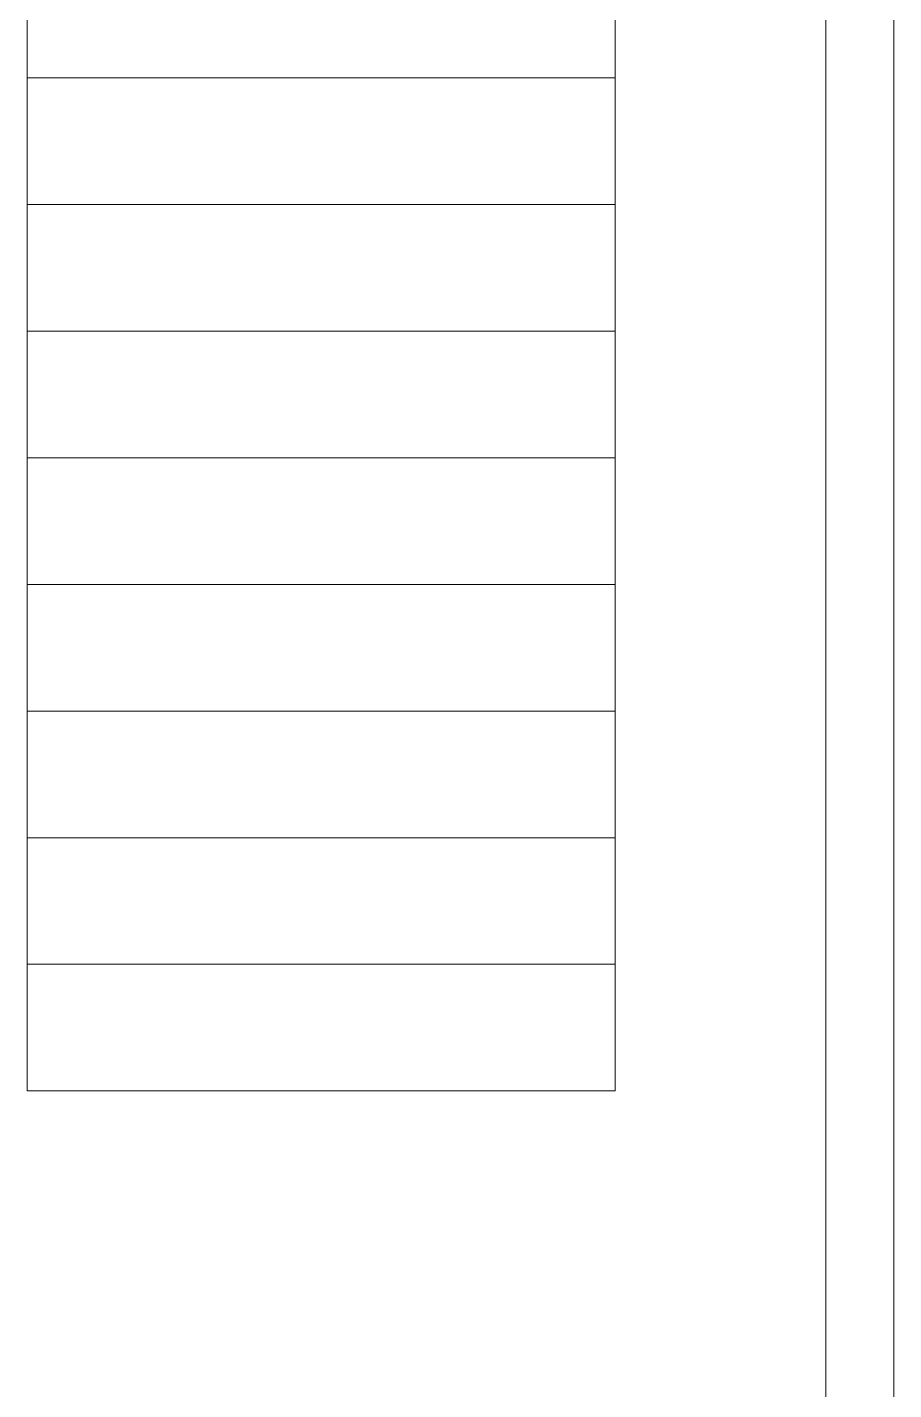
# Model space of a CAD drawing. Header units: millimetres. Extents: x -461 to 1315, y -154 to 152.
# Drawn here: x 1274.129 to 1276.044, y 28.457 to 31.469 of the extents above; entities that cross this region are included whole.
import ezdxf

# ---------------------------------------------------------------- set-up
doc = ezdxf.new("R2010")
doc.units = ezdxf.units.MM
doc.layers.add('A-WALL', color=253, linetype='Continuous', lineweight=15)
doc.layers.add('S-STRS', color=4, linetype='Continuous', lineweight=13)

msp = doc.modelspace()

# ---------------------------------------------------------------- linework, layer by layer
at = {"layer": 'A-WALL'}
for p, q in [((1276.0442, 25.4442, 0.072), (1276.0442, 60.4442, 0.072)), ((1276.0442, 25.4442, 0.072), (1276.0442, 60.4442, 0.072)), ((1275.8942, 28.3442, 0.072), (1275.8942, 35.4442, 0.072)), ((1275.8942, 28.3442, 0.072), (1275.8942, 35.4442, 0.072))]:
    msp.add_line(p, q, dxfattribs=at)
at = {"layer": 'S-STRS'}
for p, q in [((1274.1285, 34.9973, 0.072), (1274.1285, 29.1173, 0.072)), ((1274.1285, 34.9973, 0.072), (1274.1285, 29.1173, 0.072)), ((1275.4285, 29.1173, 0.072), (1275.4285, 34.9973, 0.072)), ((1275.4285, 29.1173, 0.072), (1275.4285, 34.9973, 0.072)), ((1274.1285, 31.3573, 0.072), (1275.4285, 31.3573, 0.072)), ((1274.1285, 31.3573, 0.072), (1275.4285, 31.3573, 0.072)), ((1275.4285, 31.0773, 0.072), (1274.1285, 31.0773, 0.072)), ((1275.4285, 31.0773, 0.072), (1274.1285, 31.0773, 0.072)), ((1274.1285, 30.7973, 0.072), (1275.4285, 30.7973, 0.072)), ((1274.1285, 30.7973, 0.072), (1275.4285, 30.7973, 0.072)), ((1275.4285, 30.5173, 0.072), (1274.1285, 30.5173, 0.072)), ((1275.4285, 30.5173, 0.072), (1274.1285, 30.5173, 0.072)), ((1274.1285, 30.2373, 0.072), (1275.4285, 30.2373, 0.072)), ((1274.1285, 30.2373, 0.072), (1275.4285, 30.2373, 0.072)), ((1275.4285, 29.9573, 0.072), (1274.1285, 29.9573, 0.072)), ((1275.4285, 29.9573, 0.072), (1274.1285, 29.9573, 0.072)), ((1274.1285, 29.6773, 0.072), (1275.4285, 29.6773, 0.072)), ((1274.1285, 29.6773, 0.072), (1275.4285, 29.6773, 0.072)), ((1275.4285, 29.3973, 0.072), (1274.1285, 29.3973, 0.072)), ((1275.4285, 29.3973, 0.072), (1274.1285, 29.3973, 0.072)), ((1274.1285, 29.1173, 0.072), (1275.4285, 29.1173, 0.072)), ((1274.1285, 29.1173, 0.072), (1275.4285, 29.1173, 0.072))]:
    msp.add_line(p, q, dxfattribs=at)

doc.saveas('drawing.dxf')
